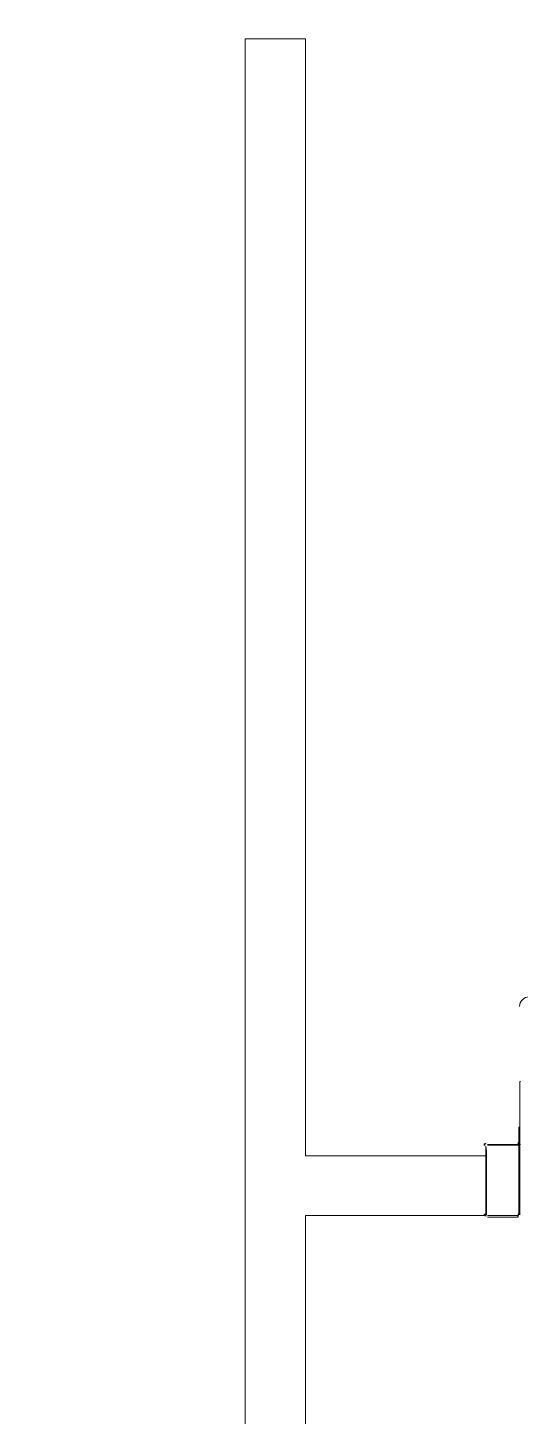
# Model space of a CAD drawing. Header units: metres. Extents: x -22 to 564, y 0 to 143.
# Drawn here: x -0.988 to -0.168, y 40.882 to 43.191 of the extents above; entities that cross this region are included whole.
import ezdxf
from ezdxf.xclip import XClip

# ---------------------------------------------------------------- set-up
doc = ezdxf.new("R2010")
doc.units = ezdxf.units.M
doc.header["$XCLIPFRAME"] = 2
doc.layers.add('XREF  PB CONJ$0$PARQUE', color=251, linetype='Continuous')
doc.layers.add('XREF RADIOFARMACIA$0$Mobiliario Fijo', color=40, linetype='Continuous')
doc.layers.add('XREF RADIOFARMACIA$0$MUROS DE TABLAROCA', color=150, linetype='Continuous', lineweight=13)
doc.layers.get('Defpoints').off()

# ---------------------------------------------------------------- blocks, each defined once
blk = doc.blocks.new('XREF  PB CONJ')
at = {"layer": 'XREF  PB CONJ$0$PARQUE', "true_color": 0x136734}
h = blk.add_hatch(dxfattribs=at)
h.set_pattern_fill('CROSS', color=116, scale=0.02, angle=90)
edge = h.paths.add_edge_path()
edge.add_line((3.5883, 104.6056), (1.6936, 104.3684))
edge.add_line((1.6936, 104.3684), (2.4784, 17.6083))
edge.add_line((2.4784, 17.6083), (97.731, 17.9336))
edge.add_arc((97.7247, 19.237), 1.3034, 270.2752, 363.1006)
edge.add_line((99.0262, 19.3075), (96.4762, 19.3078))
edge.add_line((96.4762, 19.3078), (96.602, 20.224))
edge.add_line((96.602, 20.224), (62.4128, 20.224))
edge.add_arc((58.6329, 24.6535), 5.8231, 229.52466, 310.47534, ccw=False)
edge.add_line((54.8531, 20.224), (26.2527, 20.2188))
edge.add_line((26.2527, 20.2188), (4.2837, 20.0304))
edge.add_line((4.2837, 20.0304), (4.055, 46.6913))
edge.add_line((4.055, 46.6913), (2.3881, 46.6912))
edge.add_line((2.3881, 46.6912), (2.3881, 54.8033))
edge.add_line((2.3881, 54.8033), (3.9854, 54.8034))
edge.add_line((3.9854, 54.8034), (3.7464, 82.6679))
edge.add_line((3.7464, 82.6679), (3.6185, 95.2556))
edge.add_line((3.6185, 95.2556), (3.5883, 104.6056))
blk = doc.blocks.new('XREF RADIOFARMACIA$0$EQUIPO 2')
at = {"lineweight": 5}
for p, q in [((2547.6822, 1757.2797), (2547.6822, 1757.3306)), ((2547.6849, 1757.3306), (2547.6849, 1757.2797)), ((2547.6849, 1757.2797), (2547.6849, 1757.3306)), ((2547.7908, 1757.3333), (2547.6863, 1757.3333)), ((2547.6863, 1757.332), (2547.7922, 1757.332)), ((2547.8005, 1757.3333), (2547.7908, 1757.3333)), ((2547.7922, 1757.332), (2547.8005, 1757.3333)), ((2547.8018, 1757.3265), (2547.8018, 1757.3306)), ((2547.8018, 1757.3306), (2547.8018, 1757.3196)), ((2547.8018, 1757.3196), (2547.8018, 1757.2783)), ((2547.8018, 1757.2783), (2547.8018, 1757.3196)), ((2547.8032, 1757.3168), (2547.8032, 1757.3306)), ((2547.8032, 1757.2769), (2547.8032, 1757.3168)), ((2547.8321, 1757.2783), (2547.6863, 1757.2783)), ((2547.6863, 1757.2769), (2547.8321, 1757.2769)), ((2547.8046, 1757.2769), (2547.9078, 1757.2769)), ((2547.8321, 1757.2769), (2547.8321, 1757.2783)), ((2547.9078, 1757.2769), (2547.9078, 1757.2756))]:
    blk.add_line(p, q, dxfattribs=at)
for centre, radius, start, end in [((2547.6875, 1757.3328), 0.00344, 119.9981, 179.9999), ((2547.6875, 1757.3328), 0.00344, 89.9999, 119.9986), ((2547.6884, 1757.3328), 0.0023, 113.8013, 200.8404), ((2547.8017, 1757.3328), 0.00344, 60.0014, 90.0001), ((2547.8023, 1757.332), 0.00291, 15.5167, 102.5558), ((2547.8017, 1757.3328), 0.00344, 0.0001, 60.0019), ((2547.6875, 1757.3328), 0.00207, 177.0462, 179.9965), ((2547.8017, 1757.3328), 0.00207, 0.0036, 2.9537), ((2547.687, 1757.2804), 0.00344, 179.9852, 210.0169), ((2547.6866, 1757.28), 0.00175, 168.7048, 258.6753), ((2547.6879, 1757.2817), 0.00321, 203.9828, 263.9845), ((2547.6875, 1757.2819), 0.00207, 267.0463, 269.9964), ((2547.806, 1757.2771), 0.00277, 93.3393, 183.3392), ((2547.8049, 1757.2754), 0.00161, 102.2922, 172.8493), ((2547.8065, 1757.2771), 0.00284, 104.0361, 194.0364), ((2548.0328, 1757.2613), 0.0158, 0, 90)]:
    blk.add_arc(centre, radius, start, end, dxfattribs=at)
blk = doc.blocks.new('XREF RADIOFARMACIA')
at = {"layer": 'XREF RADIOFARMACIA$0$MUROS DE TABLAROCA'}
blk.add_lwpolyline([(9.9984, 20.2661), (9.9984, 20.1657), (8.1399, 20.1657), (8.1399, 19.8658), (8.0409, 19.8658), (8.0409, 20.1657), (5.7187, 20.1657), (5.7187, 17.3167), (5.6197, 17.3167), (5.6197, 18.6662), (5.0185, 18.6662), (5.0185, 18.7666), (5.6197, 18.7666), (5.6197, 20.1657), (5.0185, 20.1657), (5.0185, 20.2661), (9.9984, 20.2661)], dxfattribs=at)
at = {"layer": 'XREF RADIOFARMACIA$0$Mobiliario Fijo', "lineweight": 5}
blk.add_blockref('XREF RADIOFARMACIA$0$EQUIPO 2', (-2539.6441, -1737.4675), dxfattribs=at)

msp = doc.modelspace()

# ---------------------------------------------------------------- block references
ref = msp.add_blockref('XREF  PB CONJ', (67.8976, 28.71, 0), dxfattribs=dict(rotation=89.50849308405942))
XClip(ref).set_block_clipping_path([(-2.936402334, 82.9334608569), (21.1250270707, 82.9334608569), (21.1250270707, 49.0397586863), (26.6296707885, 49.0397586863), (26.6284018429, 17.4712422498), (-2.8531787476, 17.4341989701)])

# ---------------------------------------------------------------- next in the draw order: block references
at = {"layer": 'Defpoints', "rotation": 90}
msp.add_blockref('XREF RADIOFARMACIA', (19.6403, 33.1746, 0), dxfattribs=at)

doc.saveas('drawing.dxf')
